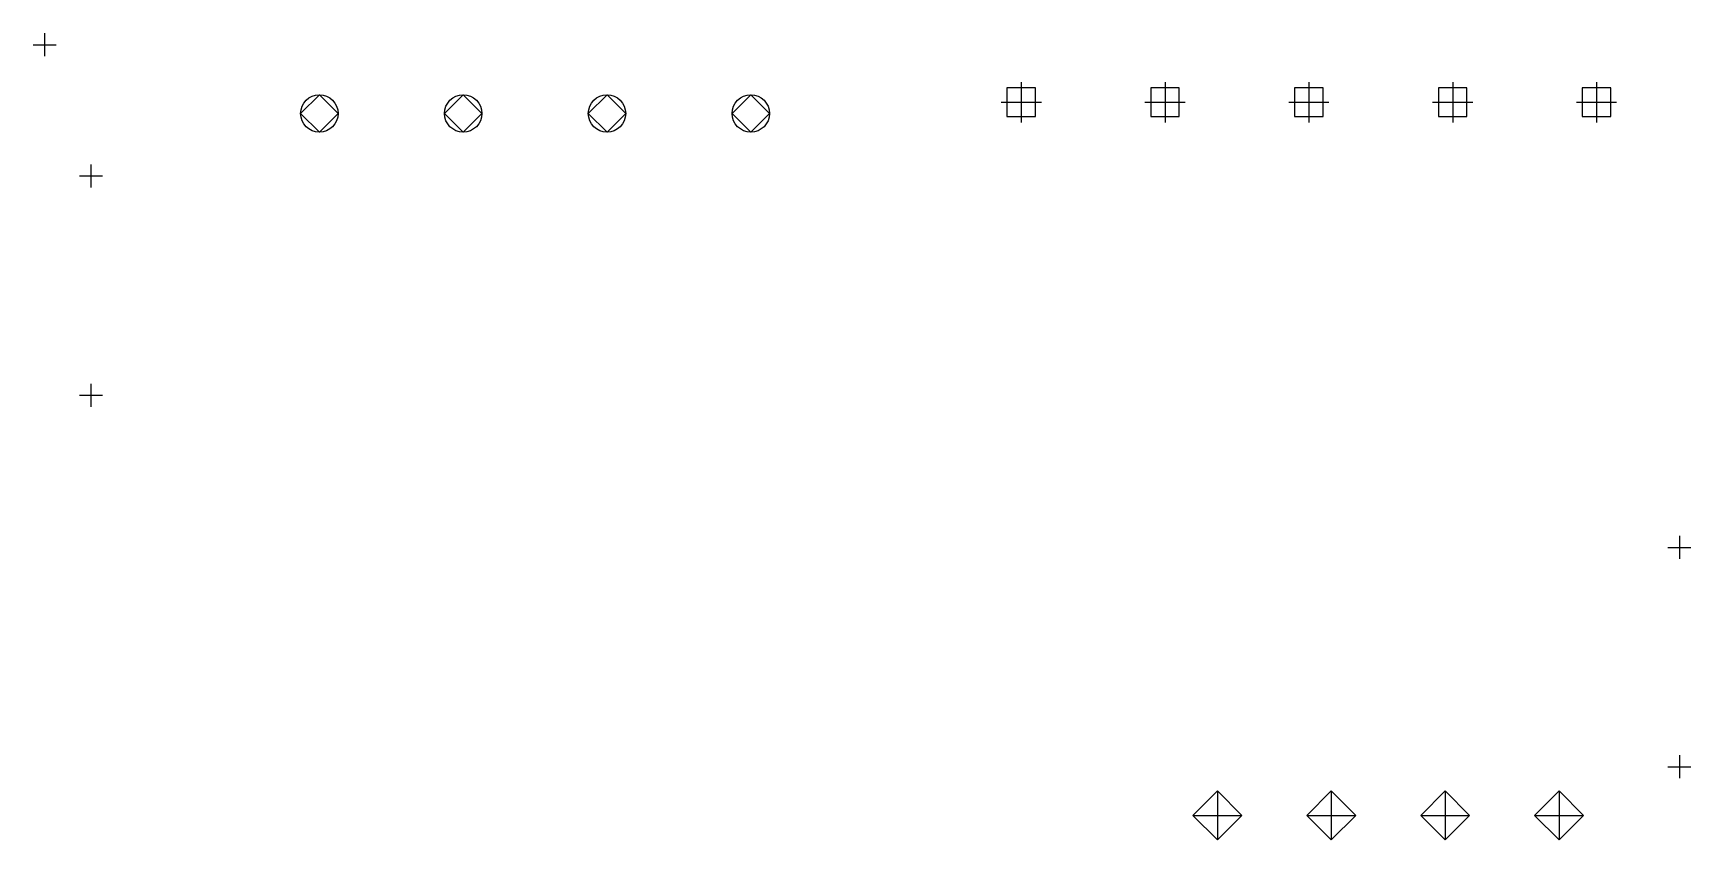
# Model space of a CAD drawing. Extents: x 10 to 245, y -243 to -12.
# Drawn here: x 69.6 to 127.2, y -155.8 to -127.8 of the extents above; entities that cross this region are included whole.
import ezdxf

# ---------------------------------------------------------------- set-up
doc = ezdxf.new("R2010")
doc.units = 0
doc.layers.add('BLACK', color=7, linetype='CONTINUOUS')

msp = doc.modelspace()

# ---------------------------------------------------------------- linework, layer by layer
at = {"layer": 'BLACK', "linetype": 'CONTINUOUS'}
for p, q in [((70.02, -127.79), (70.02, -128.59)), ((69.62, -128.19), (70.42, -128.19)), ((103.97, -129.49), (103.97, -130.89)), ((108.97, -129.49), (108.97, -130.89)), ((113.97, -129.49), (113.97, -130.89)), ((118.97, -129.49), (118.97, -130.89)), ((123.97, -129.49), (123.97, -130.89)), ((79.57, -129.93), (78.92, -130.58)), ((80.22, -130.58), (79.57, -129.93)), ((84.57, -129.93), (83.92, -130.58)), ((85.22, -130.58), (84.57, -129.93)), ((89.57, -129.93), (88.92, -130.58)), ((90.22, -130.58), (89.57, -129.93)), ((94.57, -129.93), (93.92, -130.58)), ((95.22, -130.58), (94.57, -129.93)), ((103.27, -130.19), (104.67, -130.19)), ((104.464979, -129.695021), (103.475021, -129.695021)), ((103.475021, -129.695021), (103.475021, -130.684979)), ((104.464979, -130.684979), (104.464979, -129.695021)), ((108.27, -130.19), (109.67, -130.19)), ((109.464979, -129.695021), (108.475021, -129.695021)), ((108.475021, -129.695021), (108.475021, -130.684979)), ((109.464979, -130.684979), (109.464979, -129.695021)), ((113.27, -130.19), (114.67, -130.19)), ((114.464979, -129.695021), (113.475021, -129.695021)), ((113.475021, -129.695021), (113.475021, -130.684979)), ((114.464979, -130.684979), (114.464979, -129.695021)), ((118.27, -130.19), (119.67, -130.19)), ((119.464979, -129.695021), (118.475021, -129.695021)), ((118.475021, -129.695021), (118.475021, -130.684979)), ((119.464979, -130.684979), (119.464979, -129.695021)), ((123.27, -130.19), (124.67, -130.19)), ((124.464979, -129.695021), (123.475021, -129.695021)), ((123.475021, -129.695021), (123.475021, -130.684979)), ((124.464979, -130.684979), (124.464979, -129.695021)), ((78.92, -130.58), (79.57, -131.23)), ((79.57, -131.23), (80.22, -130.58)), ((83.92, -130.58), (84.57, -131.23)), ((84.57, -131.23), (85.22, -130.58)), ((88.92, -130.58), (89.57, -131.23)), ((89.57, -131.23), (90.22, -130.58)), ((93.92, -130.58), (94.57, -131.23)), ((94.57, -131.23), (95.22, -130.58)), ((103.475021, -130.684979), (104.464979, -130.684979)), ((108.475021, -130.684979), (109.464979, -130.684979)), ((113.475021, -130.684979), (114.464979, -130.684979)), ((118.475021, -130.684979), (119.464979, -130.684979)), ((123.475021, -130.684979), (124.464979, -130.684979)), ((71.63, -132.35), (71.63, -133.15)), ((71.23, -132.75), (72.03, -132.75)), ((71.63, -139.97), (71.63, -140.77)), ((71.23, -140.37), (72.03, -140.37)), ((126.45, -145.66), (127.25, -145.66)), ((126.85, -145.26), (126.85, -146.06)), ((126.45, -153.28), (127.25, -153.28)), ((126.85, -152.88), (126.85, -153.68)), ((110.79, -154.12), (109.94, -154.97)), ((110.79, -154.12), (110.79, -155.82)), ((111.64, -154.97), (110.79, -154.12)), ((114.75, -154.12), (113.9, -154.97)), ((114.75, -154.12), (114.75, -155.82)), ((115.6, -154.97), (114.75, -154.12)), ((118.71, -154.12), (117.86, -154.97)), ((118.71, -154.12), (118.71, -155.82)), ((119.56, -154.97), (118.71, -154.12)), ((122.67, -154.12), (121.82, -154.97)), ((122.67, -154.12), (122.67, -155.82)), ((123.52, -154.97), (122.67, -154.12)), ((109.94, -154.97), (111.64, -154.97)), ((109.94, -154.97), (110.79, -155.82)), ((110.79, -155.82), (111.64, -154.97)), ((113.9, -154.97), (115.6, -154.97)), ((113.9, -154.97), (114.75, -155.82)), ((114.75, -155.82), (115.6, -154.97)), ((117.86, -154.97), (119.56, -154.97)), ((117.86, -154.97), (118.71, -155.82)), ((118.71, -155.82), (119.56, -154.97)), ((121.82, -154.97), (123.52, -154.97)), ((121.82, -154.97), (122.67, -155.82)), ((122.67, -155.82), (123.52, -154.97))]:
    msp.add_line(p, q, dxfattribs=at)
at = {"layer": 'BLACK'}
for centre in [(79.57, -130.58), (84.57, -130.58), (89.57, -130.58), (94.57, -130.58)]:
    msp.add_circle(centre, 0.65, dxfattribs=at)

doc.saveas('drawing.dxf')
